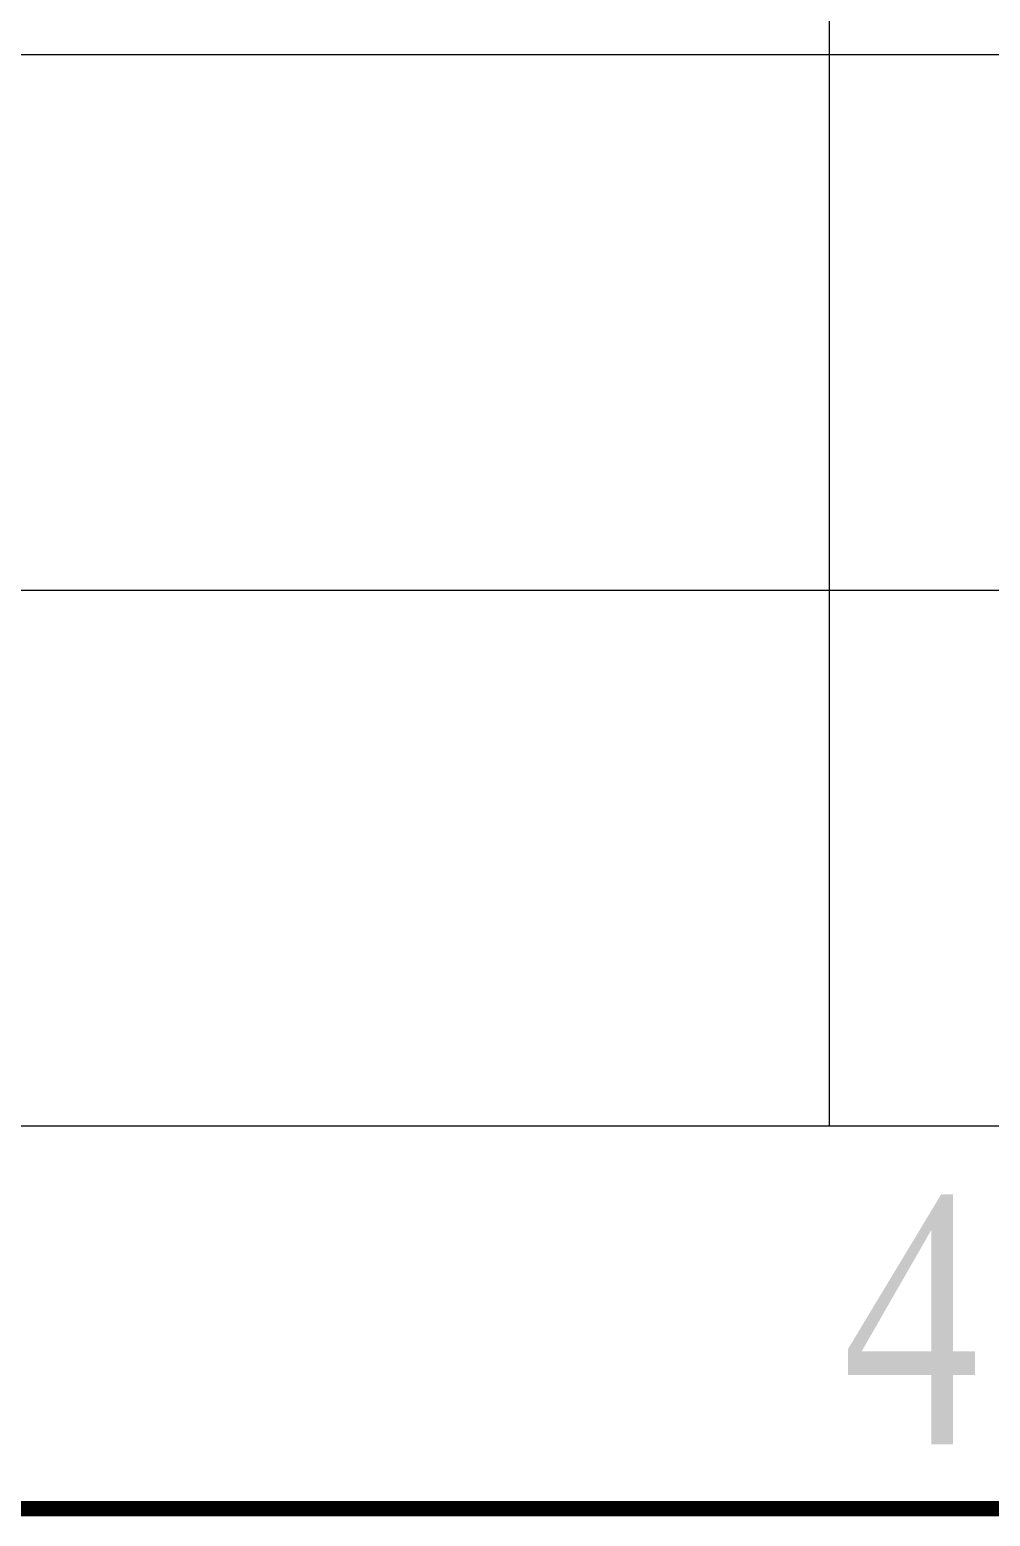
# Model space of a CAD drawing. Header units: millimetres. Extents: x 336 to 634, y 189 to 399.
# Drawn here: x 498.1 to 510.65, y 189.08 to 208.5 of the extents above; entities that cross this region are included whole.
import ezdxf

# ---------------------------------------------------------------- set-up
doc = ezdxf.new("R2010")
doc.units = ezdxf.units.MM

msp = doc.modelspace()

# ---------------------------------------------------------------- linework, layer by layer
at = {"color": 7, "linetype": 'Continuous'}
for p, q in [((508.54993, 194.17685), (508.54993, 229.17685)), ((448.54993, 208.17685), (628.54993, 208.17685)), ((448.54993, 201.17685), (628.54993, 201.17685)), ((361.54993, 194.17685), (628.54993, 194.17685))]:
    msp.add_line(p, q, dxfattribs=at)
at = {"color": 3, "linetype": 'Continuous', "const_width": 0.2}
msp.add_lwpolyline([(336.54993, 189.17685), (633.54993, 189.17685)], dxfattribs=at)
at = {"color": 3, "linetype": 'Continuous'}
for points in [[(510.16424, 193.28229), (509.87905, 192.81562), (508.79016, 191.26007)], [(510.16424, 193.28229), (508.79016, 191.26007), (510.00868, 193.28229)], [(509.87905, 191.23414), (509.87905, 192.81562), (510.16424, 193.28229)], [(509.87905, 191.23414), (510.16424, 193.28229), (510.16424, 191.23414)], [(508.79016, 191.26007), (509.87905, 192.81562), (508.97165, 191.23414)], [(508.97165, 191.23414), (508.79016, 190.92303), (508.79016, 191.26007)], [(510.16424, 191.23414), (510.44942, 191.23414), (508.79016, 190.92303)], [(509.87905, 191.23414), (510.16424, 191.23414), (508.79016, 190.92303)], [(508.97165, 191.23414), (509.87905, 191.23414), (508.79016, 190.92303)], [(509.87905, 190.92303), (508.79016, 190.92303), (510.44942, 191.23414)], [(510.16424, 190.92303), (509.87905, 190.92303), (510.44942, 191.23414)], [(510.16424, 190.92303), (510.44942, 191.23414), (510.44942, 190.92303)], [(510.16424, 190.92303), (509.87905, 190.01562), (509.87905, 190.92303)], [(509.87905, 190.01562), (510.16424, 190.92303), (510.16424, 190.01562)]]:
    msp.add_solid(points, dxfattribs=at)

doc.saveas('drawing.dxf')
